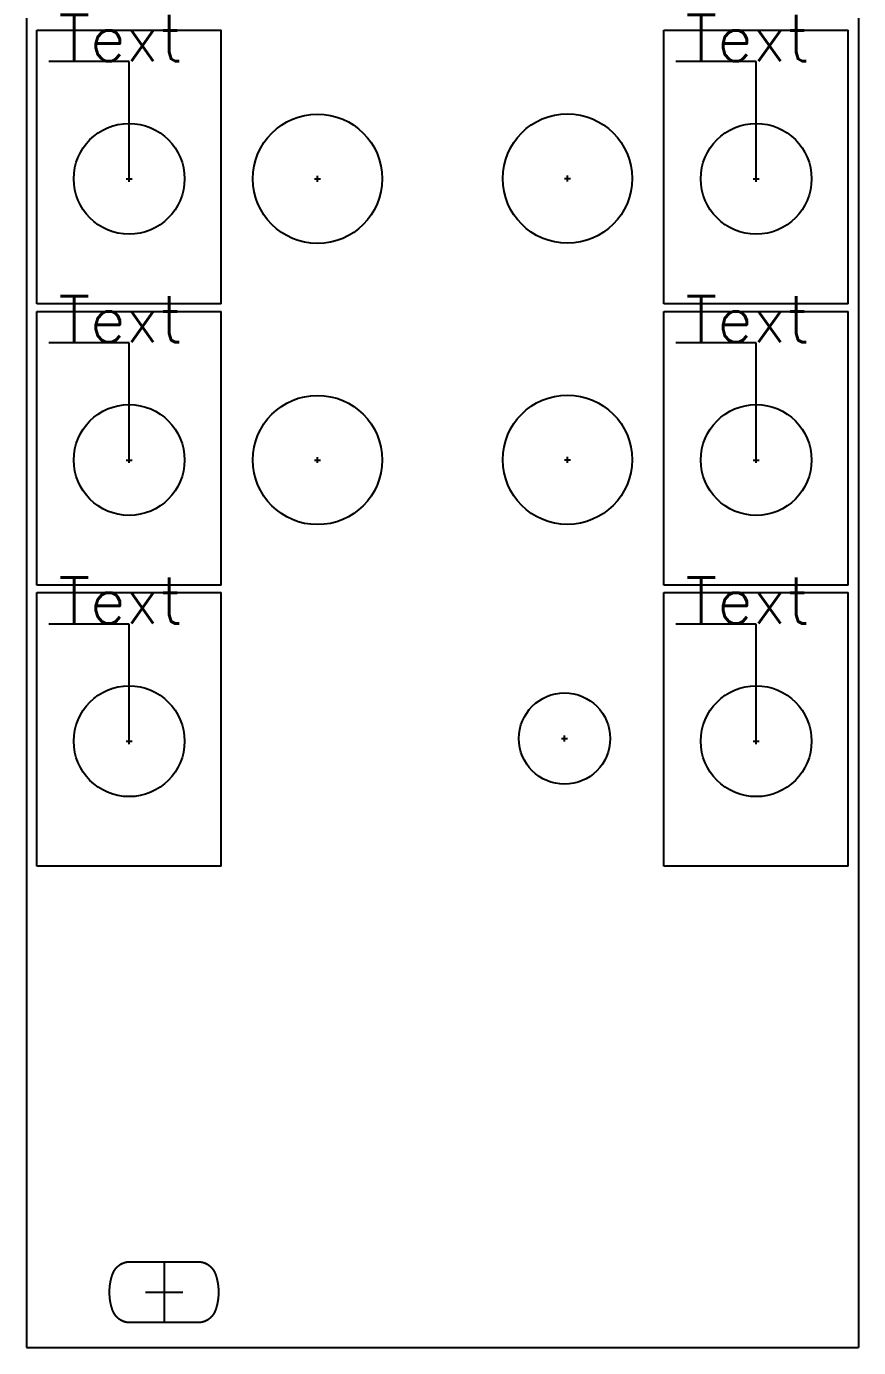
# Model space of a CAD drawing. Extents: x 191 to 236, y 279 to 408.
# Drawn here: x 190.6 to 235.7, y 279.1 to 350.7 of the extents above; entities that cross this region are included whole.
import ezdxf

# ---------------------------------------------------------------- set-up
doc = ezdxf.new("R2010")
doc.units = 0
doc.layers.get('0').update_dxf_attribs({"linetype": 'CONTINUOUS'})
doc.layers.add('Layer1', color=252, linetype='CONTINUOUS', plot=False)
doc.layers.add('Object', color=7, linetype='CONTINUOUS')

msp = doc.modelspace()

# ---------------------------------------------------------------- linework, layer by layer
at = {"linetype": 'ByBlock'}
for p, q in [((190.633, 407.639), (190.633, 279.139)), ((235.725, 407.639), (235.725, 279.139)), ((196.2, 348.83), (191.843, 348.83)), ((196.2, 342.479), (196.2, 348.83)), ((230.178, 348.83), (225.821, 348.83)), ((230.178, 342.479), (230.178, 348.83)), ((196.2, 333.59), (191.843, 333.59)), ((196.2, 327.239), (196.2, 333.59)), ((230.178, 333.59), (225.821, 333.59)), ((230.178, 327.239), (230.178, 333.59)), ((196.2, 318.35), (191.843, 318.35)), ((196.2, 311.999), (196.2, 318.35)), ((230.178, 318.35), (225.821, 318.35)), ((230.178, 311.999), (230.178, 318.35)), ((198.089, 283.793), (198.089, 280.491)), ((190.633, 279.139), (235.725, 279.139))]:
    msp.add_line(p, q, dxfattribs=at)
at = {"layer": 'Layer1', "linetype": 'ByBlock'}
for p, q in [((191.19, 350.532), (201.19, 350.532)), ((191.19, 335.702), (191.19, 350.532)), ((201.19, 335.702), (201.19, 350.532)), ((225.168, 350.532), (235.168, 350.532)), ((225.168, 335.702), (225.168, 350.532)), ((235.168, 335.702), (235.168, 350.532)), ((201.19, 335.702), (191.19, 335.702)), ((191.19, 335.292), (201.19, 335.292)), ((191.19, 320.462), (191.19, 335.292)), ((201.19, 320.462), (201.19, 335.292)), ((235.168, 335.702), (225.168, 335.702)), ((225.168, 335.292), (235.168, 335.292)), ((225.168, 320.462), (225.168, 335.292)), ((235.168, 320.462), (235.168, 335.292)), ((201.19, 320.462), (191.19, 320.462)), ((201.19, 320.462), (191.19, 320.462)), ((191.19, 320.052), (201.19, 320.052)), ((191.19, 305.222), (191.19, 320.052)), ((201.19, 305.222), (201.19, 320.052)), ((235.168, 320.462), (225.168, 320.462)), ((235.168, 320.462), (225.168, 320.462)), ((225.168, 320.052), (235.168, 320.052)), ((225.168, 305.222), (225.168, 320.052)), ((235.168, 305.222), (235.168, 320.052)), ((201.19, 305.222), (191.19, 305.222)), ((235.168, 305.222), (225.168, 305.222))]:
    msp.add_line(p, q, dxfattribs=at)
at = {"layer": 'Object', "color": 1, "linetype": 'ByBlock'}
for p, q in [((196.04, 342.479), (196.359, 342.479)), ((196.2, 342.319), (196.2, 342.638)), ((206.249, 342.479), (206.568, 342.479)), ((206.408, 342.319), (206.408, 342.638)), ((219.791, 342.493), (220.11, 342.493)), ((219.95, 342.333), (219.95, 342.652)), ((230.019, 342.479), (230.338, 342.479)), ((230.178, 342.319), (230.178, 342.638)), ((196.04, 327.239), (196.359, 327.239)), ((196.2, 327.079), (196.2, 327.398)), ((206.249, 327.239), (206.568, 327.239)), ((206.408, 327.079), (206.408, 327.398)), ((219.791, 327.253), (220.11, 327.253)), ((219.95, 327.093), (219.95, 327.412)), ((230.019, 327.239), (230.338, 327.239)), ((230.178, 327.079), (230.178, 327.398)), ((219.793, 311.984), (219.793, 312.303)), ((196.04, 311.999), (196.359, 311.999)), ((196.2, 311.839), (196.2, 312.158)), ((219.634, 312.144), (219.953, 312.144)), ((230.019, 311.999), (230.338, 311.999)), ((230.178, 311.839), (230.178, 312.158))]:
    msp.add_line(p, q, dxfattribs=at)
at = {"layer": 'Object', "linetype": 'ByBlock'}
msp.add_line((197.077, 282.142), (199.101, 282.142), dxfattribs=at)
msp.add_lwpolyline([(195.147, 282.376), (195.147, 282.383), (195.148, 282.391), (195.149, 282.399), (195.149, 282.407), (195.15, 282.414), (195.151, 282.422), (195.151, 282.43), (195.152, 282.438), (195.153, 282.446), (195.154, 282.453), (195.155, 282.461), (195.156, 282.469), (195.156, 282.477), (195.157, 282.484), (195.158, 282.492), (195.159, 282.5), (195.16, 282.508), (195.161, 282.515), (195.162, 282.523), (195.163, 282.531), (195.164, 282.539), (195.165, 282.546), (195.166, 282.554), (195.167, 282.562), (195.169, 282.57), (195.17, 282.577), (195.171, 282.585), (195.172, 282.593), (195.173, 282.601), (195.174, 282.608), (195.176, 282.616), (195.177, 282.624), (195.178, 282.631), (195.18, 282.639), (195.181, 282.647), (195.182, 282.655), (195.184, 282.662), (195.185, 282.67), (195.186, 282.678), (195.188, 282.685), (195.189, 282.693), (195.191, 282.701), (195.192, 282.708), (195.194, 282.716), (195.195, 282.724), (195.197, 282.731), (195.198, 282.739), (195.2, 282.747), (195.202, 282.755), (195.203, 282.762), (195.205, 282.77), (195.207, 282.778), (195.208, 282.785), (195.21, 282.793), (195.212, 282.8), (195.214, 282.808), (195.215, 282.816), (195.217, 282.823), (195.219, 282.831), (195.221, 282.839), (195.223, 282.846), (195.225, 282.854), (195.226, 282.862), (195.228, 282.869), (195.23, 282.877), (195.232, 282.884), (195.234, 282.892), (195.236, 282.9), (195.238, 282.907), (195.24, 282.915), (195.242, 282.922), (195.244, 282.93), (195.247, 282.938), (195.249, 282.945), (195.251, 282.953), (195.253, 282.96), (195.255, 282.968), (195.257, 282.975), (195.26, 282.983), (195.262, 282.99), (195.264, 282.998), (195.267, 283.006), (195.269, 283.013), (195.271, 283.021), (195.274, 283.028), (195.276, 283.036), (195.278, 283.043), (195.281, 283.051), (195.283, 283.058), (195.286, 283.066), (195.288, 283.073), (195.291, 283.081), (195.293, 283.088), (195.296, 283.096), (195.298, 283.103), (195.301, 283.111), (195.303, 283.118), (195.306, 283.126), (195.308, 283.13), (195.309, 283.135), (195.311, 283.14), (195.313, 283.144), (195.315, 283.149), (195.316, 283.153), (195.318, 283.158), (195.32, 283.163), (195.322, 283.167), (195.324, 283.172), (195.326, 283.176), (195.327, 283.181), (195.329, 283.185), (195.331, 283.19), (195.333, 283.195), (195.335, 283.199), (195.337, 283.203), (195.339, 283.208), (195.341, 283.212), (195.343, 283.217), (195.346, 283.221), (195.348, 283.226), (195.35, 283.23), (195.352, 283.234), (195.354, 283.239), (195.356, 283.243), (195.358, 283.248), (195.361, 283.252), (195.363, 283.256), (195.365, 283.261), (195.367, 283.265), (195.37, 283.269), (195.372, 283.273), (195.374, 283.278), (195.377, 283.282), (195.379, 283.286), (195.382, 283.29), (195.384, 283.295), (195.386, 283.299), (195.389, 283.303), (195.391, 283.307), (195.394, 283.311), (195.396, 283.315), (195.399, 283.319), (195.402, 283.324), (195.404, 283.328), (195.407, 283.332), (195.409, 283.336), (195.412, 283.34), (195.415, 283.344), (195.417, 283.348), (195.42, 283.352), (195.423, 283.356), (195.425, 283.36), (195.428, 283.364), (195.431, 283.368), (195.434, 283.372), (195.436, 283.376), (195.439, 283.379), (195.442, 283.383), (195.445, 283.387), (195.448, 283.391), (195.451, 283.395), (195.453, 283.399), (195.456, 283.402), (195.459, 283.406), (195.462, 283.41), (195.465, 283.414), (195.468, 283.418), (195.471, 283.421), (195.474, 283.425), (195.477, 283.429), (195.48, 283.432), (195.483, 283.436), (195.486, 283.44), (195.49, 283.443), (195.493, 283.447), (195.496, 283.451), (195.499, 283.454), (195.502, 283.458), (195.505, 283.461), (195.508, 283.465), (195.512, 283.468), (195.515, 283.472), (195.518, 283.475), (195.521, 283.479), (195.525, 283.482), (195.528, 283.486), (195.531, 283.489), (195.535, 283.492), (195.538, 283.496), (195.541, 283.499), (195.545, 283.503), (195.548, 283.506), (195.551, 283.509), (195.555, 283.513), (195.558, 283.516), (195.562, 283.519), (195.565, 283.522), (195.569, 283.526), (195.572, 283.529), (195.576, 283.532), (195.579, 283.535), (195.583, 283.538), (195.586, 283.542), (195.59, 283.545), (195.593, 283.548), (195.597, 283.551), (195.601, 283.554), (195.604, 283.557), (195.608, 283.56), (195.612, 283.563), (195.615, 283.566), (195.619, 283.569), (195.623, 283.572), (195.626, 283.575), (195.63, 283.578), (195.634, 283.581), (195.637, 283.584), (195.641, 283.587), (195.645, 283.59), (195.649, 283.593), (195.653, 283.595), (195.656, 283.598), (195.66, 283.601), (195.664, 283.604), (195.668, 283.607), (195.672, 283.609), (195.676, 283.612), (195.68, 283.615), (195.683, 283.618), (195.687, 283.62), (195.691, 283.623), (195.695, 283.625), (195.699, 283.628), (195.703, 283.631), (195.707, 283.633), (195.711, 283.636), (195.715, 283.638), (195.719, 283.641), (195.723, 283.643), (195.727, 283.646), (195.731, 283.648), (195.735, 283.651), (195.739, 283.653), (195.744, 283.656), (195.748, 283.658), (195.752, 283.66), (195.756, 283.663), (195.76, 283.665), (195.764, 283.667), (195.768, 283.67), (195.773, 283.672), (195.777, 283.674), (195.781, 283.676), (195.785, 283.679), (195.789, 283.681), (195.794, 283.683), (195.798, 283.685), (195.802, 283.687), (195.806, 283.69), (195.811, 283.692), (195.815, 283.694), (195.819, 283.696), (195.823, 283.698), (195.828, 283.7), (195.832, 283.702), (195.836, 283.704), (195.841, 283.706), (195.845, 283.708), (195.849, 283.71), (195.854, 283.711), (195.858, 283.713), (195.863, 283.715), (195.867, 283.717), (195.871, 283.719), (195.876, 283.721), (195.88, 283.722), (195.885, 283.724), (195.889, 283.726), (195.894, 283.728), (195.898, 283.729), (195.903, 283.731), (195.907, 283.733), (195.912, 283.734), (195.916, 283.736), (195.921, 283.737), (195.925, 283.739), (195.93, 283.741), (195.934, 283.742), (195.939, 283.744), (195.943, 283.745), (195.948, 283.747), (195.952, 283.748), (195.957, 283.749), (195.962, 283.751), (195.966, 283.752), (195.971, 283.753), (195.975, 283.755), (195.98, 283.756), (195.985, 283.757), (195.989, 283.759), (195.994, 283.76), (195.999, 283.761), (196.003, 283.762), (196.008, 283.764), (196.013, 283.765), (196.017, 283.766), (196.022, 283.767), (196.027, 283.768), (196.031, 283.769), (196.036, 283.77), (196.041, 283.771), (196.046, 283.772), (196.05, 283.773), (196.055, 283.774), (196.06, 283.775), (196.065, 283.776), (196.069, 283.777), (196.074, 283.778), (196.079, 283.778), (196.084, 283.779), (196.088, 283.78), (196.093, 283.781), (196.098, 283.782), (196.103, 283.782), (196.108, 283.783), (196.112, 283.784), (196.117, 283.784), (196.122, 283.785), (196.127, 283.786), (196.132, 283.786), (196.137, 283.787), (196.142, 283.787), (196.146, 283.788), (196.151, 283.788), (196.156, 283.789), (196.161, 283.789), (196.166, 283.79), (196.171, 283.79), (196.176, 283.79), (196.181, 283.791), (196.186, 283.791), (196.19, 283.791), (196.195, 283.792), (196.2, 283.792), (196.205, 283.792), (196.21, 283.792), (196.215, 283.793), (196.22, 283.793), (196.225, 283.793), (196.23, 283.793), (196.235, 283.793), (196.24, 283.793), (196.245, 283.793), (196.25, 283.793), (199.929, 283.793), (199.934, 283.793), (199.939, 283.793), (199.944, 283.793), (199.949, 283.793), (199.953, 283.793), (199.958, 283.793), (199.963, 283.793), (199.968, 283.792), (199.973, 283.792), (199.978, 283.792), (199.983, 283.792), (199.988, 283.791), (199.993, 283.791), (199.998, 283.791), (200.003, 283.79), (200.008, 283.79), (200.013, 283.79), (200.017, 283.789), (200.022, 283.789), (200.027, 283.788), (200.032, 283.788), (200.037, 283.787), (200.042, 283.787), (200.047, 283.786), (200.051, 283.786), (200.056, 283.785), (200.061, 283.784), (200.066, 283.784), (200.071, 283.783), (200.076, 283.782), (200.08, 283.782), (200.085, 283.781), (200.09, 283.78), (200.095, 283.779), (200.1, 283.778), (200.104, 283.778), (200.109, 283.777), (200.114, 283.776), (200.119, 283.775), (200.123, 283.774), (200.128, 283.773), (200.133, 283.772), (200.138, 283.771), (200.142, 283.77), (200.147, 283.769), (200.152, 283.768), (200.157, 283.767), (200.161, 283.766), (200.166, 283.765), (200.171, 283.764), (200.175, 283.762), (200.18, 283.761), (200.185, 283.76), (200.189, 283.759), (200.194, 283.757), (200.198, 283.756), (200.203, 283.755), (200.208, 283.753), (200.212, 283.752), (200.217, 283.751), (200.222, 283.749), (200.226, 283.748), (200.231, 283.747), (200.235, 283.745), (200.24, 283.744), (200.244, 283.742), (200.249, 283.741), (200.253, 283.739), (200.258, 283.737), (200.262, 283.736), (200.267, 283.734), (200.271, 283.733), (200.276, 283.731), (200.28, 283.729), (200.285, 283.728), (200.289, 283.726), (200.294, 283.724), (200.298, 283.722), (200.303, 283.721), (200.307, 283.719), (200.312, 283.717), (200.316, 283.715), (200.32, 283.713), (200.325, 283.711), (200.329, 283.71), (200.333, 283.708), (200.338, 283.706), (200.342, 283.704), (200.346, 283.702), (200.351, 283.7), (200.355, 283.698), (200.359, 283.696), (200.364, 283.694), (200.368, 283.692), (200.372, 283.69), (200.376, 283.687), (200.381, 283.685), (200.385, 283.683), (200.389, 283.681), (200.393, 283.679), (200.398, 283.676), (200.402, 283.674), (200.406, 283.672), (200.41, 283.67), (200.414, 283.667), (200.418, 283.665), (200.423, 283.663), (200.427, 283.66), (200.431, 283.658), (200.435, 283.656), (200.439, 283.653), (200.443, 283.651), (200.447, 283.648), (200.451, 283.646), (200.455, 283.643), (200.459, 283.641), (200.463, 283.638), (200.467, 283.636), (200.471, 283.633), (200.475, 283.631), (200.479, 283.628), (200.483, 283.625), (200.487, 283.623), (200.491, 283.62), (200.495, 283.618), (200.499, 283.615), (200.503, 283.612), (200.507, 283.609), (200.511, 283.607), (200.514, 283.604), (200.518, 283.601), (200.522, 283.598), (200.526, 283.595), (200.53, 283.593), (200.533, 283.59), (200.537, 283.587), (200.541, 283.584), (200.545, 283.581), (200.548, 283.578), (200.552, 283.575), (200.556, 283.572), (200.56, 283.569), (200.563, 283.566), (200.567, 283.563), (200.571, 283.56), (200.574, 283.557), (200.578, 283.554), (200.581, 283.551), (200.585, 283.548), (200.589, 283.545), (200.592, 283.542), (200.596, 283.538), (200.599, 283.535), (200.603, 283.532), (200.606, 283.529), (200.61, 283.526), (200.613, 283.522), (200.617, 283.519), (200.62, 283.516), (200.624, 283.513), (200.627, 283.509), (200.63, 283.506), (200.634, 283.503), (200.637, 283.499), (200.641, 283.496), (200.644, 283.492), (200.647, 283.489), (200.65, 283.486), (200.654, 283.482), (200.657, 283.479), (200.66, 283.475), (200.664, 283.472), (200.667, 283.468), (200.67, 283.465), (200.673, 283.461), (200.676, 283.458), (200.68, 283.454), (200.683, 283.451), (200.686, 283.447), (200.689, 283.443), (200.692, 283.44), (200.695, 283.436), (200.698, 283.432), (200.701, 283.429), (200.704, 283.425), (200.707, 283.421), (200.71, 283.418), (200.713, 283.414), (200.716, 283.41), (200.719, 283.406), (200.722, 283.402), (200.725, 283.399), (200.728, 283.395), (200.731, 283.391), (200.734, 283.387), (200.736, 283.383), (200.739, 283.379), (200.742, 283.376), (200.745, 283.372), (200.748, 283.368), (200.75, 283.364), (200.753, 283.36), (200.756, 283.356), (200.759, 283.352), (200.761, 283.348), (200.764, 283.344), (200.767, 283.34), (200.769, 283.336), (200.772, 283.332), (200.774, 283.328), (200.777, 283.324), (200.78, 283.319), (200.782, 283.315), (200.785, 283.311), (200.787, 283.307), (200.79, 283.303), (200.792, 283.299), (200.794, 283.295), (200.797, 283.29), (200.799, 283.286), (200.802, 283.282), (200.804, 283.278), (200.806, 283.273), (200.809, 283.269), (200.811, 283.265), (200.813, 283.261), (200.816, 283.256), (200.818, 283.252), (200.82, 283.248), (200.822, 283.243), (200.824, 283.239), (200.827, 283.234), (200.829, 283.23), (200.831, 283.226), (200.833, 283.221), (200.835, 283.217), (200.837, 283.212), (200.839, 283.208), (200.841, 283.203), (200.843, 283.199), (200.845, 283.195), (200.847, 283.19), (200.849, 283.185), (200.851, 283.181), (200.853, 283.176), (200.855, 283.172), (200.857, 283.167), (200.858, 283.163), (200.86, 283.158), (200.862, 283.153), (200.864, 283.149), (200.866, 283.144), (200.867, 283.14), (200.869, 283.135), (200.871, 283.13), (200.872, 283.126), (200.875, 283.118), (200.878, 283.111), (200.88, 283.103), (200.883, 283.096), (200.885, 283.088), (200.888, 283.081), (200.89, 283.073), (200.893, 283.066), (200.895, 283.058), (200.898, 283.051), (200.9, 283.043), (200.903, 283.036), (200.905, 283.028), (200.907, 283.021), (200.91, 283.013), (200.912, 283.006), (200.914, 282.998), (200.917, 282.99), (200.919, 282.983), (200.921, 282.975), (200.923, 282.968), (200.925, 282.96), (200.928, 282.953), (200.93, 282.945), (200.932, 282.938), (200.934, 282.93), (200.936, 282.922), (200.938, 282.915), (200.94, 282.907), (200.942, 282.9), (200.944, 282.892), (200.946, 282.884), (200.948, 282.877), (200.95, 282.869), (200.952, 282.862), (200.954, 282.854), (200.956, 282.846), (200.958, 282.839), (200.96, 282.831), (200.961, 282.823), (200.963, 282.816), (200.965, 282.808), (200.967, 282.8), (200.968, 282.793), (200.97, 282.785), (200.972, 282.778), (200.974, 282.77), (200.975, 282.762), (200.977, 282.755), (200.978, 282.747), (200.98, 282.739), (200.982, 282.731), (200.983, 282.724), (200.985, 282.716), (200.986, 282.708), (200.988, 282.701), (200.989, 282.693), (200.991, 282.685), (200.992, 282.678), (200.994, 282.67), (200.995, 282.662), (200.996, 282.655), (200.998, 282.647), (200.999, 282.639), (201, 282.631), (201.002, 282.624), (201.003, 282.616), (201.004, 282.608), (201.005, 282.601), (201.006, 282.593), (201.008, 282.585), (201.009, 282.577), (201.01, 282.57), (201.011, 282.562), (201.012, 282.554), (201.013, 282.546), (201.014, 282.539), (201.015, 282.531), (201.016, 282.523), (201.017, 282.515), (201.018, 282.508), (201.019, 282.5), (201.02, 282.492), (201.021, 282.484), (201.022, 282.477), (201.023, 282.469), (201.024, 282.461), (201.025, 282.453), (201.025, 282.446), (201.026, 282.438), (201.027, 282.43), (201.028, 282.422), (201.029, 282.414), (201.029, 282.407), (201.03, 282.399), (201.031, 282.391), (201.031, 282.383), (201.032, 282.376), (201.032, 282.368), (201.033, 282.36), (201.034, 282.352), (201.034, 282.344), (201.035, 282.337), (201.035, 282.329), (201.036, 282.321), (201.036, 282.313), (201.037, 282.306), (201.037, 282.298), (201.037, 282.29), (201.038, 282.282), (201.038, 282.274), (201.038, 282.267), (201.039, 282.259), (201.039, 282.251), (201.039, 282.243), (201.04, 282.235), (201.04, 282.228), (201.04, 282.22), (201.04, 282.212), (201.04, 282.204), (201.041, 282.196), (201.041, 282.189), (201.041, 282.181), (201.041, 282.173), (201.041, 282.165), (201.041, 282.157), (201.041, 282.15), (201.041, 282.142), (201.041, 282.134), (201.041, 282.126), (201.041, 282.118), (201.041, 282.111), (201.041, 282.103), (201.041, 282.095), (201.041, 282.087), (201.04, 282.079), (201.04, 282.072), (201.04, 282.064), (201.04, 282.056), (201.04, 282.048), (201.039, 282.04), (201.039, 282.033), (201.039, 282.025), (201.038, 282.017), (201.038, 282.009), (201.038, 282.001), (201.037, 281.994), (201.037, 281.986), (201.037, 281.978), (201.036, 281.97), (201.036, 281.963), (201.035, 281.955), (201.035, 281.947), (201.034, 281.939), (201.034, 281.931), (201.033, 281.924), (201.032, 281.916), (201.032, 281.908), (201.031, 281.9), (201.031, 281.892), (201.03, 281.885), (201.029, 281.877), (201.029, 281.869), (201.028, 281.861), (201.027, 281.854), (201.026, 281.846), (201.025, 281.838), (201.025, 281.83), (201.024, 281.823), (201.023, 281.815), (201.022, 281.807), (201.021, 281.799), (201.02, 281.792), (201.019, 281.784), (201.018, 281.776), (201.017, 281.768), (201.016, 281.76), (201.015, 281.753), (201.014, 281.745), (201.013, 281.737), (201.012, 281.73), (201.011, 281.722), (201.01, 281.714), (201.009, 281.706), (201.008, 281.699), (201.006, 281.691), (201.005, 281.683), (201.004, 281.675), (201.003, 281.668), (201.002, 281.66), (201, 281.652), (200.999, 281.645), (200.998, 281.637), (200.996, 281.629), (200.995, 281.621), (200.994, 281.614), (200.992, 281.606), (200.991, 281.598), (200.989, 281.591), (200.988, 281.583), (200.986, 281.575), (200.985, 281.568), (200.983, 281.56), (200.982, 281.552), (200.98, 281.544), (200.978, 281.537), (200.977, 281.529), (200.975, 281.521), (200.974, 281.514), (200.972, 281.506), (200.97, 281.498), (200.968, 281.491), (200.967, 281.483), (200.965, 281.476), (200.963, 281.468), (200.961, 281.46), (200.96, 281.453), (200.958, 281.445), (200.956, 281.437), (200.954, 281.43), (200.952, 281.422), (200.95, 281.414), (200.948, 281.407), (200.946, 281.399), (200.944, 281.392), (200.942, 281.384), (200.94, 281.376), (200.938, 281.369), (200.936, 281.361), (200.934, 281.354), (200.932, 281.346), (200.93, 281.339), (200.928, 281.331), (200.925, 281.323), (200.923, 281.316), (200.921, 281.308), (200.919, 281.301), (200.917, 281.293), (200.914, 281.286), (200.912, 281.278), (200.91, 281.271), (200.907, 281.263), (200.905, 281.255), (200.903, 281.248), (200.9, 281.24), (200.898, 281.233), (200.895, 281.225), (200.893, 281.218), (200.89, 281.21), (200.888, 281.203), (200.885, 281.195), (200.883, 281.188), (200.88, 281.18), (200.878, 281.173), (200.875, 281.166), (200.872, 281.158), (200.871, 281.153), (200.869, 281.149), (200.867, 281.144), (200.866, 281.139), (200.864, 281.135), (200.862, 281.13), (200.86, 281.126), (200.858, 281.121), (200.857, 281.116), (200.855, 281.112), (200.853, 281.107), (200.851, 281.103), (200.849, 281.098), (200.847, 281.094), (200.845, 281.089), (200.843, 281.085), (200.841, 281.08), (200.839, 281.076), (200.837, 281.071), (200.835, 281.067), (200.833, 281.062), (200.831, 281.058), (200.829, 281.054), (200.827, 281.049), (200.824, 281.045), (200.822, 281.04), (200.82, 281.036), (200.818, 281.032), (200.816, 281.027), (200.813, 281.023), (200.811, 281.019), (200.809, 281.015), (200.806, 281.01), (200.804, 281.006), (200.802, 281.002), (200.799, 280.998), (200.797, 280.993), (200.794, 280.989), (200.792, 280.985), (200.79, 280.981), (200.787, 280.977), (200.785, 280.972), (200.782, 280.968), (200.78, 280.964), (200.777, 280.96), (200.774, 280.956), (200.772, 280.952), (200.769, 280.948), (200.767, 280.944), (200.764, 280.94), (200.761, 280.936), (200.759, 280.932), (200.756, 280.928), (200.753, 280.924), (200.75, 280.92), (200.748, 280.916), (200.745, 280.912), (200.742, 280.908), (200.739, 280.904), (200.736, 280.9), (200.734, 280.896), (200.731, 280.893), (200.728, 280.889), (200.725, 280.885), (200.722, 280.881), (200.719, 280.877), (200.716, 280.874), (200.713, 280.87), (200.71, 280.866), (200.707, 280.862), (200.704, 280.859), (200.701, 280.855), (200.698, 280.851), (200.695, 280.848), (200.692, 280.844), (200.689, 280.84), (200.686, 280.837), (200.683, 280.833), (200.68, 280.83), (200.676, 280.826), (200.673, 280.822), (200.67, 280.819), (200.667, 280.815), (200.664, 280.812), (200.66, 280.808), (200.657, 280.805), (200.654, 280.801), (200.65, 280.798), (200.647, 280.795), (200.644, 280.791), (200.641, 280.788), (200.637, 280.784), (200.634, 280.781), (200.63, 280.778), (200.627, 280.774), (200.624, 280.771), (200.62, 280.768), (200.617, 280.764), (200.613, 280.761), (200.61, 280.758), (200.606, 280.755), (200.603, 280.752), (200.599, 280.748), (200.596, 280.745), (200.592, 280.742), (200.589, 280.739), (200.585, 280.736), (200.581, 280.733), (200.578, 280.73), (200.574, 280.726), (200.571, 280.723), (200.567, 280.72), (200.563, 280.717), (200.56, 280.714), (200.556, 280.711), (200.552, 280.708), (200.548, 280.705), (200.545, 280.703), (200.541, 280.7), (200.537, 280.697), (200.533, 280.694), (200.53, 280.691), (200.526, 280.688), (200.522, 280.685), (200.518, 280.683), (200.514, 280.68), (200.511, 280.677), (200.507, 280.674), (200.503, 280.672), (200.499, 280.669), (200.495, 280.666), (200.491, 280.663), (200.487, 280.661), (200.483, 280.658), (200.479, 280.656), (200.475, 280.653), (200.471, 280.65), (200.467, 280.648), (200.463, 280.645), (200.459, 280.643), (200.455, 280.64), (200.451, 280.638), (200.447, 280.635), (200.443, 280.633), (200.439, 280.63), (200.435, 280.628), (200.431, 280.626), (200.427, 280.623), (200.423, 280.621), (200.418, 280.619), (200.414, 280.616), (200.41, 280.614), (200.406, 280.612), (200.402, 280.609), (200.398, 280.607), (200.393, 280.605), (200.389, 280.603), (200.385, 280.601), (200.381, 280.598), (200.376, 280.596), (200.372, 280.594), (200.368, 280.592), (200.364, 280.59), (200.359, 280.588), (200.355, 280.586), (200.351, 280.584), (200.346, 280.582), (200.342, 280.58), (200.338, 280.578), (200.333, 280.576), (200.329, 280.574), (200.325, 280.572), (200.32, 280.57), (200.316, 280.568), (200.312, 280.567), (200.307, 280.565), (200.303, 280.563), (200.298, 280.561), (200.294, 280.559), (200.289, 280.558), (200.285, 280.556), (200.28, 280.554), (200.276, 280.553), (200.271, 280.551), (200.267, 280.549), (200.262, 280.548), (200.258, 280.546), (200.253, 280.545), (200.249, 280.543), (200.244, 280.542), (200.24, 280.54), (200.235, 280.539), (200.231, 280.537), (200.226, 280.536), (200.222, 280.534), (200.217, 280.533), (200.212, 280.531), (200.208, 280.53), (200.203, 280.529), (200.198, 280.528), (200.194, 280.526), (200.189, 280.525), (200.185, 280.524), (200.18, 280.522), (200.175, 280.521), (200.171, 280.52), (200.166, 280.519), (200.161, 280.518), (200.157, 280.517), (200.152, 280.516), (200.147, 280.515), (200.142, 280.514), (200.138, 280.513), (200.133, 280.512), (200.128, 280.511), (200.123, 280.51), (200.119, 280.509), (200.114, 280.508), (200.109, 280.507), (200.104, 280.506), (200.1, 280.505), (200.095, 280.504), (200.09, 280.504), (200.085, 280.503), (200.08, 280.502), (200.076, 280.501), (200.071, 280.501), (200.066, 280.5), (200.061, 280.499), (200.056, 280.499), (200.051, 280.498), (200.047, 280.497), (200.042, 280.497), (200.037, 280.496), (200.032, 280.496), (200.027, 280.495), (200.022, 280.495), (200.017, 280.494), (200.013, 280.494), (200.008, 280.494), (200.003, 280.493), (199.998, 280.493), (199.993, 280.493), (199.988, 280.492), (199.983, 280.492), (199.978, 280.492), (199.973, 280.492), (199.968, 280.491), (199.963, 280.491), (199.958, 280.491), (199.953, 280.491), (199.949, 280.491), (199.944, 280.491), (199.939, 280.491), (199.934, 280.491), (199.929, 280.491), (199.928, 280.491), (199.928, 280.491), (199.928, 280.491), (199.928, 280.491), (199.928, 280.491), (199.928, 280.491), (199.927, 280.491), (199.927, 280.491), (199.927, 280.491), (199.927, 280.491), (199.926, 280.491), (199.926, 280.491), (199.926, 280.491), (199.925, 280.491), (199.925, 280.491), (199.925, 280.491), (199.924, 280.491), (199.924, 280.491), (199.923, 280.491), (199.923, 280.491), (199.922, 280.491), (199.922, 280.491), (199.921, 280.491), (199.921, 280.491), (199.92, 280.491), (199.919, 280.491), (199.919, 280.491), (199.918, 280.491), (199.917, 280.491), (199.917, 280.491), (199.916, 280.491), (199.915, 280.491), (199.915, 280.491), (199.914, 280.491), (199.913, 280.491), (199.912, 280.491), (199.911, 280.491), (199.911, 280.491), (199.91, 280.491), (199.909, 280.491), (199.908, 280.491), (199.907, 280.491), (199.906, 280.491), (199.905, 280.491), (199.904, 280.491), (199.903, 280.491), (199.902, 280.491), (199.901, 280.491), (199.9, 280.491), (199.899, 280.491), (199.898, 280.491), (199.897, 280.491), (199.896, 280.491), (199.895, 280.491), (199.893, 280.491), (199.892, 280.491), (199.891, 280.491), (199.89, 280.491), (199.889, 280.491), (199.887, 280.491), (199.886, 280.491), (199.885, 280.491), (199.883, 280.491), (199.882, 280.491), (199.881, 280.491), (199.879, 280.491), (199.878, 280.491), (199.877, 280.491), (199.875, 280.491), (199.874, 280.491), (199.872, 280.491), (199.871, 280.491), (199.869, 280.491), (199.868, 280.491), (199.866, 280.491), (199.865, 280.491), (199.863, 280.491), (199.862, 280.491), (199.86, 280.491), (199.858, 280.491), (199.857, 280.491), (199.855, 280.491), (199.854, 280.491), (199.852, 280.491), (199.85, 280.491), (199.848, 280.491), (199.847, 280.491), (199.845, 280.491), (199.843, 280.491), (199.841, 280.491), (199.84, 280.491), (199.838, 280.491), (199.836, 280.491), (199.834, 280.491), (199.832, 280.491), (199.83, 280.491), (199.828, 280.491), (199.826, 280.491), (199.824, 280.491), (199.823, 280.491), (199.821, 280.491), (199.819, 280.491), (199.817, 280.491), (199.815, 280.491), (199.812, 280.491), (199.81, 280.491), (199.808, 280.491), (199.806, 280.491), (199.804, 280.491), (199.802, 280.491), (199.8, 280.491), (199.798, 280.491), (199.796, 280.491), (199.793, 280.491), (199.791, 280.491), (199.789, 280.491), (199.787, 280.491), (199.784, 280.491), (199.782, 280.491), (199.78, 280.491), (199.778, 280.491), (199.775, 280.491), (199.773, 280.491), (199.771, 280.491), (199.768, 280.491), (199.766, 280.491), (199.763, 280.491), (199.761, 280.491), (199.759, 280.491), (199.756, 280.491), (199.754, 280.491), (199.751, 280.491), (199.749, 280.491), (199.746, 280.491), (199.744, 280.491), (199.741, 280.491), (199.739, 280.491), (199.736, 280.491), (199.733, 280.491), (199.731, 280.491), (199.728, 280.491), (199.726, 280.491), (199.723, 280.491), (199.72, 280.491), (199.718, 280.491), (199.715, 280.491), (199.712, 280.491), (199.71, 280.491), (199.707, 280.491), (199.704, 280.491), (199.701, 280.491), (199.699, 280.491), (199.696, 280.491), (199.693, 280.491), (199.69, 280.491), (199.687, 280.491), (199.684, 280.491), (199.682, 280.491), (199.679, 280.491), (199.676, 280.491), (199.673, 280.491), (199.67, 280.491), (199.667, 280.491), (199.664, 280.491), (199.661, 280.491), (199.658, 280.491), (199.655, 280.491), (199.652, 280.491), (199.649, 280.491), (199.646, 280.491), (199.643, 280.491), (199.64, 280.491), (199.637, 280.491), (199.634, 280.491), (199.631, 280.491), (199.628, 280.491), (199.624, 280.491), (199.621, 280.491), (199.618, 280.491), (199.615, 280.491), (199.612, 280.491), (199.609, 280.491), (199.605, 280.491), (199.602, 280.491), (199.599, 280.491), (199.596, 280.491), (199.592, 280.491), (199.589, 280.491), (199.586, 280.491), (199.583, 280.491), (199.579, 280.491), (199.576, 280.491), (199.573, 280.491), (199.569, 280.491), (199.566, 280.491), (199.562, 280.491), (199.559, 280.491), (199.556, 280.491), (199.552, 280.491), (199.549, 280.491), (199.545, 280.491), (199.542, 280.491), (199.538, 280.491), (199.535, 280.491), (199.531, 280.491), (199.528, 280.491), (199.524, 280.491), (199.521, 280.491), (199.517, 280.491), (199.514, 280.491), (199.51, 280.491), (199.507, 280.491), (199.503, 280.491), (199.499, 280.491), (199.496, 280.491), (199.492, 280.491), (199.489, 280.491), (199.485, 280.491), (199.481, 280.491), (199.478, 280.491), (199.474, 280.491), (199.47, 280.491), (199.466, 280.491), (199.463, 280.491), (199.459, 280.491), (199.455, 280.491), (199.451, 280.491), (199.448, 280.491), (199.444, 280.491), (199.44, 280.491), (199.436, 280.491), (199.433, 280.491), (199.429, 280.491), (199.425, 280.491), (199.421, 280.491), (199.417, 280.491), (199.413, 280.491), (199.409, 280.491), (199.405, 280.491), (199.402, 280.491), (199.398, 280.491), (199.394, 280.491), (199.39, 280.491), (199.386, 280.491), (199.382, 280.491), (199.378, 280.491), (199.374, 280.491), (199.37, 280.491), (199.366, 280.491), (199.362, 280.491), (199.358, 280.491), (199.354, 280.491), (199.35, 280.491), (199.346, 280.491), (199.342, 280.491), (199.338, 280.491), (199.334, 280.491), (199.329, 280.491), (199.325, 280.491), (199.321, 280.491), (199.317, 280.491), (199.313, 280.491), (199.309, 280.491), (199.305, 280.491), (199.3, 280.491), (199.296, 280.491), (199.292, 280.491), (199.288, 280.491), (199.284, 280.491), (199.279, 280.491), (199.275, 280.491), (199.271, 280.491), (199.267, 280.491), (199.262, 280.491), (199.258, 280.491), (199.254, 280.491), (199.25, 280.491), (199.245, 280.491), (199.241, 280.491), (199.237, 280.491), (199.232, 280.491), (199.228, 280.491), (199.224, 280.491), (199.219, 280.491), (199.215, 280.491), (199.211, 280.491), (199.206, 280.491), (199.202, 280.491), (199.197, 280.491), (199.193, 280.491), (199.189, 280.491), (199.184, 280.491), (199.18, 280.491), (199.175, 280.491), (199.171, 280.491), (199.166, 280.491), (199.162, 280.491), (199.157, 280.491), (199.153, 280.491), (199.148, 280.491), (199.144, 280.491), (199.139, 280.491), (199.135, 280.491), (199.13, 280.491), (199.126, 280.491), (199.121, 280.491), (199.117, 280.491), (199.112, 280.491), (199.108, 280.491), (199.103, 280.491), (199.098, 280.491), (199.094, 280.491), (199.089, 280.491), (199.085, 280.491), (199.08, 280.491), (199.075, 280.491), (199.071, 280.491), (199.066, 280.491), (199.061, 280.491), (199.057, 280.491), (199.052, 280.491), (199.047, 280.491), (199.043, 280.491), (199.038, 280.491), (199.033, 280.491), (199.029, 280.491), (199.024, 280.491), (199.019, 280.491), (199.015, 280.491), (199.01, 280.491), (199.005, 280.491), (199, 280.491), (198.996, 280.491), (198.991, 280.491), (198.986, 280.491), (198.981, 280.491), (198.972, 280.491), (198.962, 280.491), (198.952, 280.491), (198.943, 280.491), (198.933, 280.491), (198.923, 280.491), (198.914, 280.491), (198.904, 280.491), (198.894, 280.491), (198.884, 280.491), (198.874, 280.491), (198.865, 280.491), (198.855, 280.491), (198.845, 280.491), (198.835, 280.491), (198.825, 280.491), (198.815, 280.491), (198.805, 280.491), (198.795, 280.491), (198.785, 280.491), (198.775, 280.491), (198.765, 280.491), (198.755, 280.491), (198.744, 280.491), (198.734, 280.491), (198.724, 280.491), (198.714, 280.491), (198.704, 280.491), (198.693, 280.491), (198.683, 280.491), (198.673, 280.491), (198.663, 280.491), (198.652, 280.491), (198.642, 280.491), (198.632, 280.491), (198.621, 280.491), (198.611, 280.491), (198.601, 280.491), (198.59, 280.491), (198.58, 280.491), (198.569, 280.491), (198.559, 280.491), (198.548, 280.491), (198.538, 280.491), (198.527, 280.491), (198.517, 280.491), (198.506, 280.491), (198.496, 280.491), (198.485, 280.491), (198.475, 280.491), (198.464, 280.491), (198.454, 280.491), (198.443, 280.491), (198.432, 280.491), (198.422, 280.491), (198.411, 280.491), (198.4, 280.491), (198.39, 280.491), (198.379, 280.491), (198.369, 280.491), (198.358, 280.491), (198.347, 280.491), (198.336, 280.491), (198.326, 280.491), (198.304, 280.491), (198.283, 280.491), (198.261, 280.491), (198.24, 280.491), (198.218, 280.491), (198.197, 280.491), (198.175, 280.491), (198.154, 280.491), (198.132, 280.491), (198.089, 280.491), (198.046, 280.491), (198.025, 280.491), (198.003, 280.491), (197.982, 280.491), (197.96, 280.491), (197.938, 280.491), (197.917, 280.491), (197.896, 280.491), (197.874, 280.491), (197.853, 280.491), (197.842, 280.491), (197.831, 280.491), (197.821, 280.491), (197.81, 280.491), (197.799, 280.491), (197.789, 280.491), (197.778, 280.491), (197.767, 280.491), (197.757, 280.491), (197.746, 280.491), (197.736, 280.491), (197.725, 280.491), (197.714, 280.491), (197.704, 280.491), (197.693, 280.491), (197.683, 280.491), (197.672, 280.491), (197.662, 280.491), (197.651, 280.491), (197.641, 280.491), (197.63, 280.491), (197.62, 280.491), (197.609, 280.491), (197.599, 280.491), (197.588, 280.491), (197.578, 280.491), (197.568, 280.491), (197.557, 280.491), (197.547, 280.491), (197.536, 280.491), (197.526, 280.491), (197.516, 280.491), (197.506, 280.491), (197.495, 280.491), (197.485, 280.491), (197.475, 280.491), (197.465, 280.491), (197.454, 280.491), (197.444, 280.491), (197.434, 280.491), (197.424, 280.491), (197.414, 280.491), (197.404, 280.491), (197.394, 280.491), (197.384, 280.491), (197.374, 280.491), (197.364, 280.491), (197.354, 280.491), (197.344, 280.491), (197.334, 280.491), (197.324, 280.491), (197.314, 280.491), (197.304, 280.491), (197.294, 280.491), (197.284, 280.491), (197.275, 280.491), (197.265, 280.491), (197.255, 280.491), (197.245, 280.491), (197.236, 280.491), (197.226, 280.491), (197.216, 280.491), (197.207, 280.491), (197.197, 280.491), (197.192, 280.491), (197.188, 280.491), (197.183, 280.491), (197.178, 280.491), (197.173, 280.491), (197.169, 280.491), (197.164, 280.491), (197.159, 280.491), (197.154, 280.491), (197.15, 280.491), (197.145, 280.491), (197.14, 280.491), (197.136, 280.491), (197.131, 280.491), (197.126, 280.491), (197.122, 280.491), (197.117, 280.491), (197.112, 280.491), (197.108, 280.491), (197.103, 280.491), (197.098, 280.491), (197.094, 280.491), (197.089, 280.491), (197.085, 280.491), (197.08, 280.491), (197.075, 280.491), (197.071, 280.491), (197.066, 280.491), (197.062, 280.491), (197.057, 280.491), (197.053, 280.491), (197.048, 280.491), (197.044, 280.491), (197.039, 280.491), (197.035, 280.491), (197.03, 280.491), (197.026, 280.491), (197.021, 280.491), (197.017, 280.491), (197.012, 280.491), (197.008, 280.491), (197.003, 280.491), (196.999, 280.491), (196.994, 280.491), (196.99, 280.491), (196.985, 280.491), (196.981, 280.491), (196.977, 280.491), (196.972, 280.491), (196.968, 280.491), (196.963, 280.491), (196.959, 280.491), (196.955, 280.491), (196.95, 280.491), (196.946, 280.491), (196.942, 280.491), (196.937, 280.491), (196.933, 280.491), (196.929, 280.491), (196.925, 280.491), (196.92, 280.491), (196.916, 280.491), (196.912, 280.491), (196.908, 280.491), (196.903, 280.491), (196.899, 280.491), (196.895, 280.491), (196.891, 280.491), (196.886, 280.491), (196.882, 280.491), (196.878, 280.491), (196.874, 280.491), (196.87, 280.491), (196.866, 280.491), (196.861, 280.491), (196.857, 280.491), (196.853, 280.491), (196.849, 280.491), (196.845, 280.491), (196.841, 280.491), (196.837, 280.491), (196.833, 280.491), (196.829, 280.491), (196.825, 280.491), (196.821, 280.491), (196.817, 280.491), (196.813, 280.491), (196.809, 280.491), (196.805, 280.491), (196.801, 280.491), (196.797, 280.491), (196.793, 280.491), (196.789, 280.491), (196.785, 280.491), (196.781, 280.491), (196.777, 280.491), (196.773, 280.491), (196.769, 280.491), (196.765, 280.491), (196.761, 280.491), (196.757, 280.491), (196.754, 280.491), (196.75, 280.491), (196.746, 280.491), (196.742, 280.491), (196.738, 280.491), (196.735, 280.491), (196.731, 280.491), (196.727, 280.491), (196.723, 280.491), (196.719, 280.491), (196.716, 280.491), (196.712, 280.491), (196.708, 280.491), (196.705, 280.491), (196.701, 280.491), (196.697, 280.491), (196.694, 280.491), (196.69, 280.491), (196.686, 280.491), (196.683, 280.491), (196.679, 280.491), (196.675, 280.491), (196.672, 280.491), (196.668, 280.491), (196.665, 280.491), (196.661, 280.491), (196.658, 280.491), (196.654, 280.491), (196.651, 280.491), (196.647, 280.491), (196.644, 280.491), (196.64, 280.491), (196.637, 280.491), (196.633, 280.491), (196.63, 280.491), (196.626, 280.491), (196.623, 280.491), (196.619, 280.491), (196.616, 280.491), (196.613, 280.491), (196.609, 280.491), (196.606, 280.491), (196.603, 280.491), (196.599, 280.491), (196.596, 280.491), (196.593, 280.491), (196.589, 280.491), (196.586, 280.491), (196.583, 280.491), (196.58, 280.491), (196.576, 280.491), (196.573, 280.491), (196.57, 280.491), (196.567, 280.491), (196.563, 280.491), (196.56, 280.491), (196.557, 280.491), (196.554, 280.491), (196.551, 280.491), (196.548, 280.491), (196.545, 280.491), (196.542, 280.491), (196.538, 280.491), (196.535, 280.491), (196.532, 280.491), (196.529, 280.491), (196.526, 280.491), (196.523, 280.491), (196.52, 280.491), (196.517, 280.491), (196.514, 280.491), (196.511, 280.491), (196.508, 280.491), (196.506, 280.491), (196.503, 280.491), (196.5, 280.491), (196.497, 280.491), (196.494, 280.491), (196.491, 280.491), (196.488, 280.491), (196.486, 280.491), (196.483, 280.491), (196.48, 280.491), (196.477, 280.491), (196.474, 280.491), (196.472, 280.491), (196.469, 280.491), (196.466, 280.491), (196.464, 280.491), (196.461, 280.491), (196.458, 280.491), (196.455, 280.491), (196.453, 280.491), (196.45, 280.491), (196.448, 280.491), (196.445, 280.491), (196.442, 280.491), (196.44, 280.491), (196.437, 280.491), (196.435, 280.491), (196.432, 280.491), (196.43, 280.491), (196.427, 280.491), (196.425, 280.491), (196.422, 280.491), (196.42, 280.491), (196.417, 280.491), (196.415, 280.491), (196.413, 280.491), (196.41, 280.491), (196.408, 280.491), (196.406, 280.491), (196.403, 280.491), (196.401, 280.491), (196.399, 280.491), (196.396, 280.491), (196.394, 280.491), (196.392, 280.491), (196.39, 280.491), (196.387, 280.491), (196.385, 280.491), (196.383, 280.491), (196.381, 280.491), (196.379, 280.491), (196.376, 280.491), (196.374, 280.491), (196.372, 280.491), (196.37, 280.491), (196.368, 280.491), (196.366, 280.491), (196.364, 280.491), (196.362, 280.491), (196.36, 280.491), (196.358, 280.491), (196.356, 280.491), (196.354, 280.491), (196.352, 280.491), (196.35, 280.491), (196.348, 280.491), (196.346, 280.491), (196.344, 280.491), (196.343, 280.491), (196.341, 280.491), (196.339, 280.491), (196.337, 280.491), (196.335, 280.491), (196.334, 280.491), (196.332, 280.491), (196.33, 280.491), (196.328, 280.491), (196.327, 280.491), (196.325, 280.491), (196.323, 280.491), (196.322, 280.491), (196.32, 280.491), (196.318, 280.491), (196.317, 280.491), (196.315, 280.491), (196.314, 280.491), (196.312, 280.491), (196.311, 280.491), (196.309, 280.491), (196.308, 280.491), (196.306, 280.491), (196.305, 280.491), (196.303, 280.491), (196.302, 280.491), (196.3, 280.491), (196.299, 280.491), (196.298, 280.491), (196.296, 280.491), (196.295, 280.491), (196.294, 280.491), (196.292, 280.491), (196.291, 280.491), (196.29, 280.491), (196.289, 280.491), (196.287, 280.491), (196.286, 280.491), (196.285, 280.491), (196.284, 280.491), (196.283, 280.491), (196.282, 280.491), (196.281, 280.491), (196.279, 280.491), (196.278, 280.491), (196.277, 280.491), (196.276, 280.491), (196.275, 280.491), (196.274, 280.491), (196.273, 280.491), (196.272, 280.491), (196.271, 280.491), (196.27, 280.491), (196.27, 280.491), (196.269, 280.491), (196.268, 280.491), (196.267, 280.491), (196.266, 280.491), (196.265, 280.491), (196.265, 280.491), (196.264, 280.491), (196.263, 280.491), (196.262, 280.491), (196.262, 280.491), (196.261, 280.491), (196.26, 280.491), (196.26, 280.491), (196.259, 280.491), (196.258, 280.491), (196.258, 280.491), (196.257, 280.491), (196.257, 280.491), (196.256, 280.491), (196.256, 280.491), (196.255, 280.491), (196.255, 280.491), (196.254, 280.491), (196.254, 280.491), (196.254, 280.491), (196.253, 280.491), (196.253, 280.491), (196.252, 280.491), (196.252, 280.491), (196.252, 280.491), (196.252, 280.491), (196.251, 280.491), (196.251, 280.491), (196.251, 280.491), (196.251, 280.491), (196.25, 280.491), (196.25, 280.491), (196.25, 280.491), (196.25, 280.491), (196.25, 280.491), (196.245, 280.491), (196.24, 280.491), (196.235, 280.491), (196.23, 280.491), (196.225, 280.491), (196.22, 280.491), (196.215, 280.491), (196.21, 280.491), (196.205, 280.492), (196.2, 280.492), (196.195, 280.492), (196.19, 280.492), (196.186, 280.493), (196.181, 280.493), (196.176, 280.493), (196.171, 280.494), (196.166, 280.494), (196.161, 280.494), (196.156, 280.495), (196.151, 280.495), (196.146, 280.496), (196.142, 280.496), (196.137, 280.497), (196.132, 280.497), (196.127, 280.498), (196.122, 280.499), (196.117, 280.499), (196.112, 280.5), (196.108, 280.501), (196.103, 280.501), (196.098, 280.502), (196.093, 280.503), (196.088, 280.504), (196.084, 280.504), (196.079, 280.505), (196.074, 280.506), (196.069, 280.507), (196.065, 280.508), (196.06, 280.509), (196.055, 280.51), (196.05, 280.511), (196.046, 280.512), (196.041, 280.513), (196.036, 280.514), (196.031, 280.515), (196.027, 280.516), (196.022, 280.517), (196.017, 280.518), (196.013, 280.519), (196.008, 280.52), (196.003, 280.521), (195.999, 280.522), (195.994, 280.524), (195.989, 280.525), (195.985, 280.526), (195.98, 280.528), (195.975, 280.529), (195.971, 280.53), (195.966, 280.531), (195.962, 280.533), (195.957, 280.534), (195.952, 280.536), (195.948, 280.537), (195.943, 280.539), (195.939, 280.54), (195.934, 280.542), (195.93, 280.543), (195.925, 280.545), (195.921, 280.546), (195.916, 280.548), (195.912, 280.549), (195.907, 280.551), (195.903, 280.553), (195.898, 280.554), (195.894, 280.556), (195.889, 280.558), (195.885, 280.559), (195.88, 280.561), (195.876, 280.563), (195.871, 280.565), (195.867, 280.567), (195.863, 280.568), (195.858, 280.57), (195.854, 280.572), (195.849, 280.574), (195.845, 280.576), (195.841, 280.578), (195.836, 280.58), (195.832, 280.582), (195.828, 280.584), (195.823, 280.586), (195.819, 280.588), (195.815, 280.59), (195.811, 280.592), (195.806, 280.594), (195.802, 280.596), (195.798, 280.598), (195.794, 280.601), (195.789, 280.603), (195.785, 280.605), (195.781, 280.607), (195.777, 280.609), (195.773, 280.612), (195.768, 280.614), (195.764, 280.616), (195.76, 280.619), (195.756, 280.621), (195.752, 280.623), (195.748, 280.626), (195.744, 280.628), (195.739, 280.63), (195.735, 280.633), (195.731, 280.635), (195.727, 280.638), (195.723, 280.64), (195.719, 280.643), (195.715, 280.645), (195.711, 280.648), (195.707, 280.65), (195.703, 280.653), (195.699, 280.656), (195.695, 280.658), (195.691, 280.661), (195.687, 280.663), (195.683, 280.666), (195.68, 280.669), (195.676, 280.672), (195.672, 280.674), (195.668, 280.677), (195.664, 280.68), (195.66, 280.683), (195.656, 280.685), (195.653, 280.688), (195.649, 280.691), (195.645, 280.694), (195.641, 280.697), (195.637, 280.7), (195.634, 280.703), (195.63, 280.705), (195.626, 280.708), (195.623, 280.711), (195.619, 280.714), (195.615, 280.717), (195.612, 280.72), (195.608, 280.723), (195.604, 280.726), (195.601, 280.73), (195.597, 280.733), (195.593, 280.736), (195.59, 280.739), (195.586, 280.742), (195.583, 280.745), (195.579, 280.748), (195.576, 280.752), (195.572, 280.755), (195.569, 280.758), (195.565, 280.761), (195.562, 280.764), (195.558, 280.768), (195.555, 280.771), (195.551, 280.774), (195.548, 280.778), (195.545, 280.781), (195.541, 280.784), (195.538, 280.788), (195.535, 280.791), (195.531, 280.795), (195.528, 280.798), (195.525, 280.801), (195.521, 280.805), (195.518, 280.808), (195.515, 280.812), (195.512, 280.815), (195.508, 280.819), (195.505, 280.822), (195.502, 280.826), (195.499, 280.83), (195.496, 280.833), (195.493, 280.837), (195.49, 280.84), (195.486, 280.844), (195.483, 280.848), (195.48, 280.851), (195.477, 280.855), (195.474, 280.859), (195.471, 280.862), (195.468, 280.866), (195.465, 280.87), (195.462, 280.874), (195.459, 280.877), (195.456, 280.881), (195.453, 280.885), (195.451, 280.889), (195.448, 280.893), (195.445, 280.896), (195.442, 280.9), (195.439, 280.904), (195.436, 280.908), (195.434, 280.912), (195.431, 280.916), (195.428, 280.92), (195.425, 280.924), (195.423, 280.928), (195.42, 280.932), (195.417, 280.936), (195.415, 280.94), (195.412, 280.944), (195.409, 280.948), (195.407, 280.952), (195.404, 280.956), (195.402, 280.96), (195.399, 280.964), (195.396, 280.968), (195.394, 280.972), (195.391, 280.977), (195.389, 280.981), (195.386, 280.985), (195.384, 280.989), (195.382, 280.993), (195.379, 280.998), (195.377, 281.002), (195.374, 281.006), (195.372, 281.01), (195.37, 281.015), (195.367, 281.019), (195.365, 281.023), (195.363, 281.027), (195.361, 281.032), (195.358, 281.036), (195.356, 281.04), (195.354, 281.045), (195.352, 281.049), (195.35, 281.054), (195.348, 281.058), (195.346, 281.062), (195.343, 281.067), (195.341, 281.071), (195.339, 281.076), (195.337, 281.08), (195.335, 281.085), (195.333, 281.089), (195.331, 281.094), (195.329, 281.098), (195.327, 281.103), (195.326, 281.107), (195.324, 281.112), (195.322, 281.116), (195.32, 281.121), (195.318, 281.126), (195.316, 281.13), (195.315, 281.135), (195.313, 281.139), (195.311, 281.144), (195.309, 281.149), (195.308, 281.153), (195.306, 281.158), (195.303, 281.166), (195.301, 281.173), (195.298, 281.18), (195.296, 281.188), (195.293, 281.195), (195.291, 281.203), (195.288, 281.21), (195.286, 281.218), (195.283, 281.225), (195.281, 281.233), (195.278, 281.24), (195.276, 281.248), (195.274, 281.255), (195.271, 281.263), (195.269, 281.271), (195.267, 281.278), (195.264, 281.286), (195.262, 281.293), (195.26, 281.301), (195.257, 281.308), (195.255, 281.316), (195.253, 281.323), (195.251, 281.331), (195.249, 281.339), (195.247, 281.346), (195.244, 281.354), (195.242, 281.361), (195.24, 281.369), (195.238, 281.376), (195.236, 281.384), (195.234, 281.392), (195.232, 281.399), (195.23, 281.407), (195.228, 281.414), (195.226, 281.422), (195.225, 281.43), (195.223, 281.437), (195.221, 281.445), (195.219, 281.453), (195.217, 281.46), (195.215, 281.468), (195.214, 281.476), (195.212, 281.483), (195.21, 281.491), (195.208, 281.498), (195.207, 281.506), (195.205, 281.514), (195.203, 281.521), (195.202, 281.529), (195.2, 281.537), (195.198, 281.544), (195.197, 281.552), (195.195, 281.56), (195.194, 281.568), (195.192, 281.575), (195.191, 281.583), (195.189, 281.591), (195.188, 281.598), (195.186, 281.606), (195.185, 281.614), (195.184, 281.621), (195.182, 281.629), (195.181, 281.637), (195.18, 281.645), (195.178, 281.652), (195.177, 281.66), (195.176, 281.668), (195.174, 281.675), (195.173, 281.683), (195.172, 281.691), (195.171, 281.699), (195.17, 281.706), (195.169, 281.714), (195.167, 281.722), (195.166, 281.73), (195.165, 281.737), (195.164, 281.745), (195.163, 281.753), (195.162, 281.76), (195.161, 281.768), (195.16, 281.776), (195.159, 281.784), (195.158, 281.792), (195.157, 281.799), (195.156, 281.807), (195.156, 281.815), (195.155, 281.823), (195.154, 281.83), (195.153, 281.838), (195.152, 281.846), (195.151, 281.854), (195.151, 281.861), (195.15, 281.869), (195.149, 281.877), (195.149, 281.885), (195.148, 281.892), (195.147, 281.9), (195.147, 281.908), (195.146, 281.916), (195.145, 281.924), (195.145, 281.931), (195.144, 281.939), (195.144, 281.947), (195.143, 281.955), (195.143, 281.963), (195.142, 281.97), (195.142, 281.978), (195.141, 281.986), (195.141, 281.994), (195.141, 282.001), (195.14, 282.009), (195.14, 282.017), (195.14, 282.025), (195.139, 282.033), (195.139, 282.04), (195.139, 282.048), (195.139, 282.056), (195.138, 282.064), (195.138, 282.072), (195.138, 282.079), (195.138, 282.087), (195.138, 282.095), (195.138, 282.103), (195.138, 282.111), (195.137, 282.118), (195.137, 282.126), (195.137, 282.134), (195.137, 282.142), (195.137, 282.15), (195.137, 282.157), (195.137, 282.165), (195.138, 282.173), (195.138, 282.181), (195.138, 282.189), (195.138, 282.196), (195.138, 282.204), (195.138, 282.212), (195.138, 282.22), (195.139, 282.228), (195.139, 282.235), (195.139, 282.243), (195.139, 282.251), (195.14, 282.259), (195.14, 282.267), (195.14, 282.274), (195.141, 282.282), (195.141, 282.29), (195.141, 282.298), (195.142, 282.306), (195.142, 282.313), (195.143, 282.321), (195.143, 282.329), (195.144, 282.337), (195.144, 282.344), (195.145, 282.352), (195.145, 282.36), (195.146, 282.368)], close=True, dxfattribs=at)
at = {"layer": 'Object', "color": 1}
msp.add_lwpolyline([(196.25, 283.793), (199.929, 283.793)], dxfattribs=at)
at = {"layer": 'Object', "color": 1, "linetype": 'ByBlock'}
for centre, radius in [((206.408, 342.479), 3.503), ((219.95, 342.493), 3.503), ((196.2, 342.479), 3.002), ((230.178, 342.479), 3.002), ((196.2, 327.239), 3.002), ((206.408, 327.239), 3.503), ((219.95, 327.253), 3.503), ((230.178, 327.239), 3.002), ((196.2, 311.999), 3.002), ((219.793, 312.144), 2.475), ((230.178, 311.999), 3.002)]:
    msp.add_circle(centre, radius, dxfattribs=at)

# ---------------------------------------------------------------- texts
at = {"linetype": 'ByBlock', "char_height": 2.5, "width": 7.64938, "attachment_point": 1}
for insert in [(192.366, 351.357), (226.344, 351.357), (192.366, 336.117), (226.344, 336.117), (192.366, 320.877), (226.344, 320.877)]:
    msp.add_mtext('{\\fRomanS|b0|i0|c0|p0;Text}', dxfattribs=dict(at, insert=insert))

doc.saveas('drawing.dxf')
